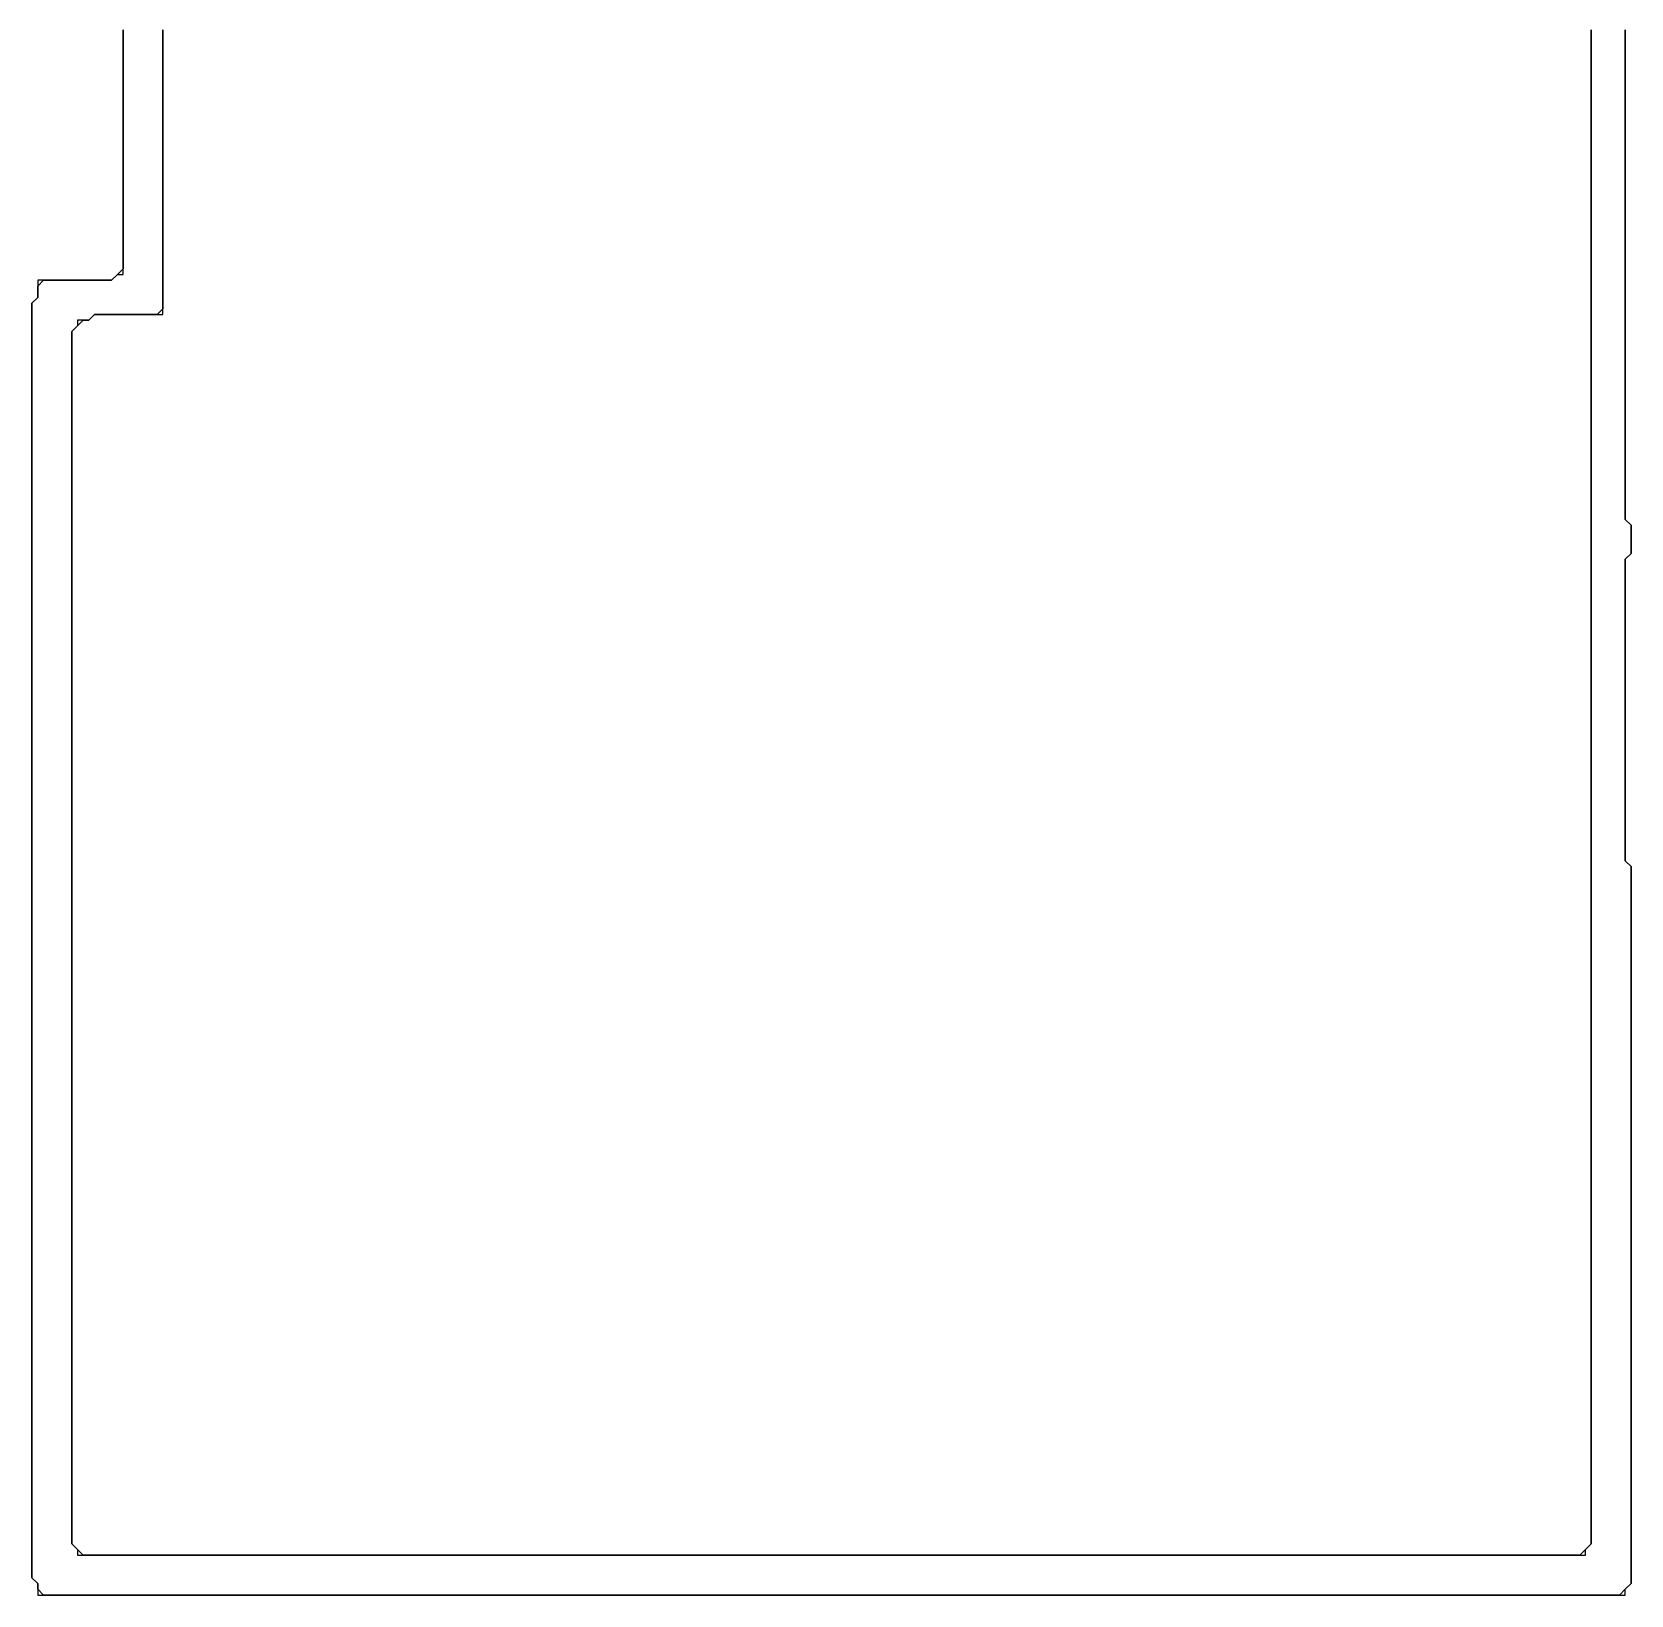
# Model space of a CAD drawing. Header units: metres. Extents: x 39 to 1548, y -1178 to -105.
# Drawn here: x 129 to 410, y -658 to -383.4 of the extents above; entities that cross this region are included whole.
import ezdxf

# ---------------------------------------------------------------- set-up
doc = ezdxf.new("R2010")
doc.units = ezdxf.units.M

msp = doc.modelspace()

# ---------------------------------------------------------------- linework, layer by layer
for points in [[(409, -383), (409, -384), (409, -385), (409, -386), (409, -387), (409, -388), (409, -389), (409, -390), (409, -391), (409, -392), (409, -393), (409, -394), (409, -395), (409, -396), (409, -397), (409, -398), (409, -399), (409, -400), (409, -401), (409, -402), (409, -403), (409, -404), (409, -405), (409, -406), (409, -407), (409, -408), (409, -409), (409, -410), (409, -411), (409, -412), (409, -413), (409, -414), (409, -415), (409, -416), (409, -417), (409, -418), (409, -419), (409, -420), (409, -421), (409, -422), (409, -423), (409, -424), (409, -425), (409, -426), (409, -427), (409, -428), (409, -429), (409, -430), (409, -431), (409, -432), (409, -433), (409, -434), (409, -435), (409, -436), (409, -437), (409, -438), (409, -439), (409, -440), (409, -441), (409, -442), (409, -443), (409, -444), (409, -445), (409, -446), (409, -447), (409, -448), (409, -449), (409, -450), (409, -451), (409, -452), (409, -453), (409, -454), (409, -455), (409, -456), (409, -457), (409, -458), (409, -459), (409, -460), (409, -461), (409, -462), (409, -463), (409, -464), (409, -465), (409, -466), (409, -467), (409, -468), (409, -469), (410, -470), (410, -471), (410, -472), (410, -473), (410, -474), (410, -475), (409, -476), (409, -477), (409, -478), (409, -479), (409, -480), (409, -481), (409, -482), (409, -483), (409, -484), (409, -485), (409, -486), (409, -487), (409, -488), (409, -489), (409, -490), (409, -491), (409, -492), (409, -493), (409, -494), (409, -495), (409, -496), (409, -497), (409, -498), (409, -499), (409, -500), (409, -501), (409, -502), (409, -503), (409, -504), (409, -505), (409, -506), (409, -507), (409, -508), (409, -509), (409, -510), (409, -511), (409, -512), (409, -513), (409, -514), (409, -515), (409, -516), (409, -517), (409, -518), (409, -519), (409, -520), (409, -521), (409, -522), (409, -523), (409, -524), (409, -525), (409, -526), (409, -527), (409, -528), (409, -529), (410, -530), (410, -531), (410, -532), (410, -533), (410, -534), (410, -535), (410, -536), (410, -537), (410, -538), (410, -539), (410, -540), (410, -541), (410, -542), (410, -543), (410, -544), (410, -545), (410, -546), (410, -547), (410, -548), (410, -549), (410, -550), (410, -551), (410, -552), (410, -553), (410, -554), (410, -555), (410, -556), (410, -557), (410, -558), (410, -559), (410, -560), (410, -561), (410, -562), (410, -563), (410, -564), (410, -565), (410, -566), (410, -567), (410, -568), (410, -569), (410, -570), (410, -571), (410, -572), (410, -573), (410, -574), (410, -575), (410, -576), (410, -577), (410, -578), (410, -579), (410, -580), (410, -581), (410, -582), (410, -583), (410, -584), (410, -585), (410, -586), (410, -587), (410, -588), (410, -589), (410, -590), (410, -591), (410, -592), (410, -593), (410, -594), (410, -595), (410, -596), (410, -597), (410, -598), (410, -599), (410, -600), (410, -601), (410, -602), (410, -603), (410, -604), (410, -605), (410, -606), (410, -607), (410, -608), (410, -609), (410, -610), (410, -611), (410, -612), (410, -613), (410, -614), (410, -615), (410, -616), (410, -617), (410, -618), (410, -619), (410, -620), (410, -621), (410, -622), (410, -623), (410, -624), (410, -625), (410, -626), (410, -627), (410, -628), (410, -629), (410, -630), (410, -631), (410, -632), (410, -633), (410, -634), (410, -635), (410, -636), (410, -637), (410, -638), (410, -639), (410, -640), (410, -641), (410, -642), (410, -643), (410, -644), (410, -645), (410, -646), (410, -647), (410, -648), (410, -649), (410, -650), (410, -651), (410, -652), (410, -653), (410, -654), (410, -655), (410, -656), (409, -657), (408, -658), (407, -658), (406, -658), (405, -658), (404, -658), (403, -658), (402, -658), (401, -658), (400, -658), (399, -658), (398, -658), (397, -658), (396, -658), (395, -658), (394, -658), (393, -658), (392, -658), (391, -658), (390, -658), (389, -658), (388, -658), (387, -658), (386, -658), (385, -658), (384, -658), (383, -658), (382, -658), (381, -658), (380, -658), (379, -658), (378, -658), (377, -658), (376, -658), (375, -658), (374, -658), (373, -658), (372, -658), (371, -658), (370, -658), (369, -658), (368, -658), (367, -658), (366, -658), (365, -658), (364, -658), (363, -658), (362, -658), (361, -658), (360, -658), (359, -658), (358, -658), (357, -658), (356, -658), (355, -658), (354, -658), (353, -658), (352, -658), (351, -658), (350, -658), (349, -658), (348, -658), (347, -658), (346, -658), (345, -658), (344, -658), (343, -658), (342, -658), (341, -658), (340, -658), (339, -658), (338, -658), (337, -658), (336, -658), (335, -658), (334, -658), (333, -658), (332, -658), (331, -658), (330, -658), (329, -658), (328, -658), (327, -658), (326, -658), (325, -658), (324, -658), (323, -658), (322, -658), (321, -658), (320, -658), (319, -658), (318, -658), (317, -658), (316, -658), (315, -658), (314, -658), (313, -658), (312, -658), (311, -658), (310, -658), (309, -658), (308, -658), (307, -658), (306, -658), (305, -658), (304, -658), (303, -658), (302, -658), (301, -658), (300, -658), (299, -658), (298, -658), (297, -658), (296, -658), (295, -658), (294, -658), (293, -658), (292, -658), (291, -658), (290, -658), (289, -658), (288, -658), (287, -658), (286, -658), (285, -658), (284, -658), (283, -658), (282, -658), (281, -658), (280, -658), (279, -658), (278, -658), (277, -658), (276, -658), (275, -658), (274, -658), (273, -658), (272, -658), (271, -658), (270, -658), (269, -658), (268, -658), (267, -658), (266, -658), (265, -658), (264, -658), (263, -658), (262, -658), (261, -658), (260, -658), (259, -658), (258, -658), (257, -658), (256, -658), (255, -658), (254, -658), (253, -658), (252, -658), (251, -658), (250, -658), (249, -658), (248, -658), (247, -658), (246, -658), (245, -658), (244, -658), (243, -658), (242, -658), (241, -658), (240, -658), (239, -658), (238, -658), (237, -658), (236, -658), (235, -658), (234, -658), (233, -658), (232, -658), (231, -658), (230, -658), (229, -658), (228, -658), (227, -658), (226, -658), (225, -658), (224, -658), (223, -658), (222, -658), (221, -658), (220, -658), (219, -658), (218, -658), (217, -658), (216, -658), (215, -658), (214, -658), (213, -658), (212, -658), (211, -658), (210, -658), (209, -658), (208, -658), (207, -658), (206, -658), (205, -658), (204, -658), (203, -658), (202, -658), (201, -658), (200, -658), (199, -658), (198, -658), (197, -658), (196, -658), (195, -658), (194, -658), (193, -658), (192, -658), (191, -658), (190, -658), (189, -658), (188, -658), (187, -658), (186, -658), (185, -658), (184, -658), (183, -658), (182, -658), (181, -658), (180, -658), (179, -658), (178, -658), (177, -658), (176, -658), (175, -658), (174, -658), (173, -658), (172, -658), (171, -658), (170, -658), (169, -658), (168, -658), (167, -658), (166, -658), (165, -658), (164, -658), (163, -658), (162, -658), (161, -658), (160, -658), (159, -658), (158, -658), (157, -658), (156, -658), (155, -658), (154, -658), (153, -658), (152, -658), (151, -658), (150, -658), (149, -658), (148, -658), (147, -658), (146, -658), (145, -658), (144, -658), (143, -658), (142, -658), (141, -658), (140, -658), (139, -658), (138, -658), (137, -658), (136, -658), (135, -658), (134, -658), (133, -658), (132, -658), (131, -658), (130, -657), (130, -656), (129, -655), (129, -654), (129, -653), (129, -652), (129, -651), (129, -650), (129, -649), (129, -648), (129, -647), (129, -646), (129, -645), (129, -644), (129, -643), (129, -642), (129, -641), (129, -640), (129, -639), (129, -638), (129, -637), (129, -636), (129, -635), (129, -634), (129, -633), (129, -632), (129, -631), (129, -630), (129, -629), (129, -628), (129, -627), (129, -626), (129, -625), (129, -624), (129, -623), (129, -622), (129, -621), (129, -620), (129, -619), (129, -618), (129, -617), (129, -616), (129, -615), (129, -614), (129, -613), (129, -612), (129, -611), (129, -610), (129, -609), (129, -608), (129, -607), (129, -606), (129, -605), (129, -604), (129, -603), (129, -602), (129, -601), (129, -600), (129, -599), (129, -598), (129, -597), (129, -596), (129, -595), (129, -594), (129, -593), (129, -592), (129, -591), (129, -590), (129, -589), (129, -588), (129, -587), (129, -586), (129, -585), (129, -584), (129, -583), (129, -582), (129, -581), (129, -580), (129, -579), (129, -578), (129, -577), (129, -576), (129, -575), (129, -574), (129, -573), (129, -572), (129, -571), (129, -570), (129, -569), (129, -568), (129, -567), (129, -566), (129, -565), (129, -564), (129, -563), (129, -562), (129, -561), (129, -560), (129, -559), (129, -558), (129, -557), (129, -556), (129, -555), (129, -554), (129, -553), (129, -552), (129, -551), (129, -550), (129, -549), (129, -548), (129, -547), (129, -546), (129, -545), (129, -544), (129, -543), (129, -542), (129, -541), (129, -540), (129, -539), (129, -538), (129, -537), (129, -536), (129, -535), (129, -534), (129, -533), (129, -532), (129, -531), (129, -530), (129, -529), (129, -528), (129, -527), (129, -526), (129, -525), (129, -524), (129, -523), (129, -522), (129, -521), (129, -520), (129, -519), (129, -518), (129, -517), (129, -516), (129, -515), (129, -514), (129, -513), (129, -512), (129, -511), (129, -510), (129, -509), (129, -508), (129, -507), (129, -506), (129, -505), (129, -504), (129, -503), (129, -502), (129, -501), (129, -500), (129, -499), (129, -498), (129, -497), (129, -496), (129, -495), (129, -494), (129, -493), (129, -492), (129, -491), (129, -490), (129, -489), (129, -488), (129, -487), (129, -486), (129, -485), (129, -484), (129, -483), (129, -482), (129, -481), (129, -480), (129, -479), (129, -478), (129, -477), (129, -476), (129, -475), (129, -474), (129, -473), (129, -472), (129, -471), (129, -470), (129, -469), (129, -468), (129, -467), (129, -466), (129, -465), (129, -464), (129, -463), (129, -462), (129, -461), (129, -460), (129, -459), (129, -458), (129, -457), (129, -456), (129, -455), (129, -454), (129, -453), (129, -452), (129, -451), (129, -450), (129, -449), (129, -448), (129, -447), (129, -446), (129, -445), (129, -444), (129, -443), (129, -442), (129, -441), (129, -440), (129, -439), (129, -438), (129, -437), (129, -436), (129, -435), (129, -434), (129, -433), (129, -432), (129, -431), (130, -430), (130, -429), (130, -428), (131, -427), (132, -427), (133, -427), (134, -427), (135, -427), (136, -427), (137, -427), (138, -427), (139, -427), (140, -427), (141, -427), (142, -427), (143, -427), (144, -426), (145, -426), (145, -425), (145, -424), (145, -423), (145, -422), (145, -421), (145, -420), (145, -419), (145, -418), (145, -417), (145, -416), (145, -415), (145, -414), (145, -413), (145, -412), (145, -411), (145, -410), (145, -409), (145, -408), (145, -407), (145, -406), (145, -405), (145, -404), (145, -403), (145, -402), (145, -401), (145, -400), (145, -399), (145, -398), (145, -397), (145, -396), (145, -395), (145, -394), (145, -393), (145, -392), (145, -391), (145, -390), (145, -389), (145, -388), (145, -387), (145, -386), (145, -385), (145, -384), (145, -383)], [(145, -383), (145, -384), (145, -385), (145, -386), (145, -387), (145, -388), (145, -389), (145, -390), (145, -391), (145, -392), (145, -393), (145, -394), (145, -395), (145, -396), (145, -397), (145, -398), (145, -399), (145, -400), (145, -401), (145, -402), (145, -403), (145, -404), (145, -405), (145, -406), (145, -407), (145, -408), (145, -409), (145, -410), (145, -411), (145, -412), (145, -413), (145, -414), (145, -415), (145, -416), (145, -417), (145, -418), (145, -419), (145, -420), (145, -421), (145, -422), (145, -423), (145, -424), (145, -425), (144, -426), (143, -427), (142, -427), (141, -427), (140, -427), (139, -427), (138, -427), (137, -427), (136, -427), (135, -427), (134, -427), (133, -427), (132, -427), (131, -427), (130, -427), (130, -428), (130, -429), (130, -430), (129, -431), (129, -432), (129, -433), (129, -434), (129, -435), (129, -436), (129, -437), (129, -438), (129, -439), (129, -440), (129, -441), (129, -442), (129, -443), (129, -444), (129, -445), (129, -446), (129, -447), (129, -448), (129, -449), (129, -450), (129, -451), (129, -452), (129, -453), (129, -454), (129, -455), (129, -456), (129, -457), (129, -458), (129, -459), (129, -460), (129, -461), (129, -462), (129, -463), (129, -464), (129, -465), (129, -466), (129, -467), (129, -468), (129, -469), (129, -470), (129, -471), (129, -472), (129, -473), (129, -474), (129, -475), (129, -476), (129, -477), (129, -478), (129, -479), (129, -480), (129, -481), (129, -482), (129, -483), (129, -484), (129, -485), (129, -486), (129, -487), (129, -488), (129, -489), (129, -490), (129, -491), (129, -492), (129, -493), (129, -494), (129, -495), (129, -496), (129, -497), (129, -498), (129, -499), (129, -500), (129, -501), (129, -502), (129, -503), (129, -504), (129, -505), (129, -506), (129, -507), (129, -508), (129, -509), (129, -510), (129, -511), (129, -512), (129, -513), (129, -514), (129, -515), (129, -516), (129, -517), (129, -518), (129, -519), (129, -520), (129, -521), (129, -522), (129, -523), (129, -524), (129, -525), (129, -526), (129, -527), (129, -528), (129, -529), (129, -530), (129, -531), (129, -532), (129, -533), (129, -534), (129, -535), (129, -536), (129, -537), (129, -538), (129, -539), (129, -540), (129, -541), (129, -542), (129, -543), (129, -544), (129, -545), (129, -546), (129, -547), (129, -548), (129, -549), (129, -550), (129, -551), (129, -552), (129, -553), (129, -554), (129, -555), (129, -556), (129, -557), (129, -558), (129, -559), (129, -560), (129, -561), (129, -562), (129, -563), (129, -564), (129, -565), (129, -566), (129, -567), (129, -568), (129, -569), (129, -570), (129, -571), (129, -572), (129, -573), (129, -574), (129, -575), (129, -576), (129, -577), (129, -578), (129, -579), (129, -580), (129, -581), (129, -582), (129, -583), (129, -584), (129, -585), (129, -586), (129, -587), (129, -588), (129, -589), (129, -590), (129, -591), (129, -592), (129, -593), (129, -594), (129, -595), (129, -596), (129, -597), (129, -598), (129, -599), (129, -600), (129, -601), (129, -602), (129, -603), (129, -604), (129, -605), (129, -606), (129, -607), (129, -608), (129, -609), (129, -610), (129, -611), (129, -612), (129, -613), (129, -614), (129, -615), (129, -616), (129, -617), (129, -618), (129, -619), (129, -620), (129, -621), (129, -622), (129, -623), (129, -624), (129, -625), (129, -626), (129, -627), (129, -628), (129, -629), (129, -630), (129, -631), (129, -632), (129, -633), (129, -634), (129, -635), (129, -636), (129, -637), (129, -638), (129, -639), (129, -640), (129, -641), (129, -642), (129, -643), (129, -644), (129, -645), (129, -646), (129, -647), (129, -648), (129, -649), (129, -650), (129, -651), (129, -652), (129, -653), (129, -654), (129, -655), (130, -656), (130, -657), (130, -658), (131, -658), (132, -658), (133, -658), (134, -658), (135, -658), (136, -658), (137, -658), (138, -658), (139, -658), (140, -658), (141, -658), (142, -658), (143, -658), (144, -658), (145, -658), (146, -658), (147, -658), (148, -658), (149, -658), (150, -658), (151, -658), (152, -658), (153, -658), (154, -658), (155, -658), (156, -658), (157, -658), (158, -658), (159, -658), (160, -658), (161, -658), (162, -658), (163, -658), (164, -658), (165, -658), (166, -658), (167, -658), (168, -658), (169, -658), (170, -658), (171, -658), (172, -658), (173, -658), (174, -658), (175, -658), (176, -658), (177, -658), (178, -658), (179, -658), (180, -658), (181, -658), (182, -658), (183, -658), (184, -658), (185, -658), (186, -658), (187, -658), (188, -658), (189, -658), (190, -658), (191, -658), (192, -658), (193, -658), (194, -658), (195, -658), (196, -658), (197, -658), (198, -658), (199, -658), (200, -658), (201, -658), (202, -658), (203, -658), (204, -658), (205, -658), (206, -658), (207, -658), (208, -658), (209, -658), (210, -658), (211, -658), (212, -658), (213, -658), (214, -658), (215, -658), (216, -658), (217, -658), (218, -658), (219, -658), (220, -658), (221, -658), (222, -658), (223, -658), (224, -658), (225, -658), (226, -658), (227, -658), (228, -658), (229, -658), (230, -658), (231, -658), (232, -658), (233, -658), (234, -658), (235, -658), (236, -658), (237, -658), (238, -658), (239, -658), (240, -658), (241, -658), (242, -658), (243, -658), (244, -658), (245, -658), (246, -658), (247, -658), (248, -658), (249, -658), (250, -658), (251, -658), (252, -658), (253, -658), (254, -658), (255, -658), (256, -658), (257, -658), (258, -658), (259, -658), (260, -658), (261, -658), (262, -658), (263, -658), (264, -658), (265, -658), (266, -658), (267, -658), (268, -658), (269, -658), (270, -658), (271, -658), (272, -658), (273, -658), (274, -658), (275, -658), (276, -658), (277, -658), (278, -658), (279, -658), (280, -658), (281, -658), (282, -658), (283, -658), (284, -658), (285, -658), (286, -658), (287, -658), (288, -658), (289, -658), (290, -658), (291, -658), (292, -658), (293, -658), (294, -658), (295, -658), (296, -658), (297, -658), (298, -658), (299, -658), (300, -658), (301, -658), (302, -658), (303, -658), (304, -658), (305, -658), (306, -658), (307, -658), (308, -658), (309, -658), (310, -658), (311, -658), (312, -658), (313, -658), (314, -658), (315, -658), (316, -658), (317, -658), (318, -658), (319, -658), (320, -658), (321, -658), (322, -658), (323, -658), (324, -658), (325, -658), (326, -658), (327, -658), (328, -658), (329, -658), (330, -658), (331, -658), (332, -658), (333, -658), (334, -658), (335, -658), (336, -658), (337, -658), (338, -658), (339, -658), (340, -658), (341, -658), (342, -658), (343, -658), (344, -658), (345, -658), (346, -658), (347, -658), (348, -658), (349, -658), (350, -658), (351, -658), (352, -658), (353, -658), (354, -658), (355, -658), (356, -658), (357, -658), (358, -658), (359, -658), (360, -658), (361, -658), (362, -658), (363, -658), (364, -658), (365, -658), (366, -658), (367, -658), (368, -658), (369, -658), (370, -658), (371, -658), (372, -658), (373, -658), (374, -658), (375, -658), (376, -658), (377, -658), (378, -658), (379, -658), (380, -658), (381, -658), (382, -658), (383, -658), (384, -658), (385, -658), (386, -658), (387, -658), (388, -658), (389, -658), (390, -658), (391, -658), (392, -658), (393, -658), (394, -658), (395, -658), (396, -658), (397, -658), (398, -658), (399, -658), (400, -658), (401, -658), (402, -658), (403, -658), (404, -658), (405, -658), (406, -658), (407, -658), (408, -658), (409, -658), (409, -657), (410, -656), (410, -655), (410, -654), (410, -653), (410, -652), (410, -651), (410, -650), (410, -649), (410, -648), (410, -647), (410, -646), (410, -645), (410, -644), (410, -643), (410, -642), (410, -641), (410, -640), (410, -639), (410, -638), (410, -637), (410, -636), (410, -635), (410, -634), (410, -633), (410, -632), (410, -631), (410, -630), (410, -629), (410, -628), (410, -627), (410, -626), (410, -625), (410, -624), (410, -623), (410, -622), (410, -621), (410, -620), (410, -619), (410, -618), (410, -617), (410, -616), (410, -615), (410, -614), (410, -613), (410, -612), (410, -611), (410, -610), (410, -609), (410, -608), (410, -607), (410, -606), (410, -605), (410, -604), (410, -603), (410, -602), (410, -601), (410, -600), (410, -599), (410, -598), (410, -597), (410, -596), (410, -595), (410, -594), (410, -593), (410, -592), (410, -591), (410, -590), (410, -589), (410, -588), (410, -587), (410, -586), (410, -585), (410, -584), (410, -583), (410, -582), (410, -581), (410, -580), (410, -579), (410, -578), (410, -577), (410, -576), (410, -575), (410, -574), (410, -573), (410, -572), (410, -571), (410, -570), (410, -569), (410, -568), (410, -567), (410, -566), (410, -565), (410, -564), (410, -563), (410, -562), (410, -561), (410, -560), (410, -559), (410, -558), (410, -557), (410, -556), (410, -555), (410, -554), (410, -553), (410, -552), (410, -551), (410, -550), (410, -549), (410, -548), (410, -547), (410, -546), (410, -545), (410, -544), (410, -543), (410, -542), (410, -541), (410, -540), (410, -539), (410, -538), (410, -537), (410, -536), (410, -535), (410, -534), (410, -533), (410, -532), (410, -531), (410, -530), (409, -529), (409, -528), (409, -527), (409, -526), (409, -525), (409, -524), (409, -523), (409, -522), (409, -521), (409, -520), (409, -519), (409, -518), (409, -517), (409, -516), (409, -515), (409, -514), (409, -513), (409, -512), (409, -511), (409, -510), (409, -509), (409, -508), (409, -507), (409, -506), (409, -505), (409, -504), (409, -503), (409, -502), (409, -501), (409, -500), (409, -499), (409, -498), (409, -497), (409, -496), (409, -495), (409, -494), (409, -493), (409, -492), (409, -491), (409, -490), (409, -489), (409, -488), (409, -487), (409, -486), (409, -485), (409, -484), (409, -483), (409, -482), (409, -481), (409, -480), (409, -479), (409, -478), (409, -477), (409, -476), (410, -475), (410, -474), (410, -473), (410, -472), (410, -471), (410, -470), (409, -469), (409, -468), (409, -467), (409, -466), (409, -465), (409, -464), (409, -463), (409, -462), (409, -461), (409, -460), (409, -459), (409, -458), (409, -457), (409, -456), (409, -455), (409, -454), (409, -453), (409, -452), (409, -451), (409, -450), (409, -449), (409, -448), (409, -447), (409, -446), (409, -445), (409, -444), (409, -443), (409, -442), (409, -441), (409, -440), (409, -439), (409, -438), (409, -437), (409, -436), (409, -435), (409, -434), (409, -433), (409, -432), (409, -431), (409, -430), (409, -429), (409, -428), (409, -427), (409, -426), (409, -425), (409, -424), (409, -423), (409, -422), (409, -421), (409, -420), (409, -419), (409, -418), (409, -417), (409, -416), (409, -415), (409, -414), (409, -413), (409, -412), (409, -411), (409, -410), (409, -409), (409, -408), (409, -407), (409, -406), (409, -405), (409, -404), (409, -403), (409, -402), (409, -401), (409, -400), (409, -399), (409, -398), (409, -397), (409, -396), (409, -395), (409, -394), (409, -393), (409, -392), (409, -391), (409, -390), (409, -389), (409, -388), (409, -387), (409, -386), (409, -385), (409, -384), (409, -383)], [(403, -383), (403, -384), (403, -385), (403, -386), (403, -387), (403, -388), (403, -389), (403, -390), (403, -391), (403, -392), (403, -393), (403, -394), (403, -395), (403, -396), (403, -397), (403, -398), (403, -399), (403, -400), (403, -401), (403, -402), (403, -403), (403, -404), (403, -405), (403, -406), (403, -407), (403, -408), (403, -409), (403, -410), (403, -411), (403, -412), (403, -413), (403, -414), (403, -415), (403, -416), (403, -417), (403, -418), (403, -419), (403, -420), (403, -421), (403, -422), (403, -423), (403, -424), (403, -425), (403, -426), (403, -427), (403, -428), (403, -429), (403, -430), (403, -431), (403, -432), (403, -433), (403, -434), (403, -435), (403, -436), (403, -437), (403, -438), (403, -439), (403, -440), (403, -441), (403, -442), (403, -443), (403, -444), (403, -445), (403, -446), (403, -447), (403, -448), (403, -449), (403, -450), (403, -451), (403, -452), (403, -453), (403, -454), (403, -455), (403, -456), (403, -457), (403, -458), (403, -459), (403, -460), (403, -461), (403, -462), (403, -463), (403, -464), (403, -465), (403, -466), (403, -467), (403, -468), (403, -469), (403, -470), (403, -471), (403, -472), (403, -473), (403, -474), (403, -475), (403, -476), (403, -477), (403, -478), (403, -479), (403, -480), (403, -481), (403, -482), (403, -483), (403, -484), (403, -485), (403, -486), (403, -487), (403, -488), (403, -489), (403, -490), (403, -491), (403, -492), (403, -493), (403, -494), (403, -495), (403, -496), (403, -497), (403, -498), (403, -499), (403, -500), (403, -501), (403, -502), (403, -503), (403, -504), (403, -505), (403, -506), (403, -507), (403, -508), (403, -509), (403, -510), (403, -511), (403, -512), (403, -513), (403, -514), (403, -515), (403, -516), (403, -517), (403, -518), (403, -519), (403, -520), (403, -521), (403, -522), (403, -523), (403, -524), (403, -525), (403, -526), (403, -527), (403, -528), (403, -529), (403, -530), (403, -531), (403, -532), (403, -533), (403, -534), (403, -535), (403, -536), (403, -537), (403, -538), (403, -539), (403, -540), (403, -541), (403, -542), (403, -543), (403, -544), (403, -545), (403, -546), (403, -547), (403, -548), (403, -549), (403, -550), (403, -551), (403, -552), (403, -553), (403, -554), (403, -555), (403, -556), (403, -557), (403, -558), (403, -559), (403, -560), (403, -561), (403, -562), (403, -563), (403, -564), (403, -565), (403, -566), (403, -567), (403, -568), (403, -569), (403, -570), (403, -571), (403, -572), (403, -573), (403, -574), (403, -575), (403, -576), (403, -577), (403, -578), (403, -579), (403, -580), (403, -581), (403, -582), (403, -583), (403, -584), (403, -585), (403, -586), (403, -587), (403, -588), (403, -589), (403, -590), (403, -591), (403, -592), (403, -593), (403, -594), (403, -595), (403, -596), (403, -597), (403, -598), (403, -599), (403, -600), (403, -601), (403, -602), (403, -603), (403, -604), (403, -605), (403, -606), (403, -607), (403, -608), (403, -609), (403, -610), (403, -611), (403, -612), (403, -613), (403, -614), (403, -615), (403, -616), (403, -617), (403, -618), (403, -619), (403, -620), (403, -621), (403, -622), (403, -623), (403, -624), (403, -625), (403, -626), (403, -627), (403, -628), (403, -629), (403, -630), (403, -631), (403, -632), (403, -633), (403, -634), (403, -635), (403, -636), (403, -637), (403, -638), (403, -639), (403, -640), (403, -641), (403, -642), (403, -643), (403, -644), (403, -645), (403, -646), (403, -647), (403, -648), (403, -649), (402, -650), (401, -651), (400, -651), (399, -651), (398, -651), (397, -651), (396, -651), (395, -651), (394, -651), (393, -651), (392, -651), (391, -651), (390, -651), (389, -651), (388, -651), (387, -651), (386, -651), (385, -651), (384, -651), (383, -651), (382, -651), (381, -651), (380, -651), (379, -651), (378, -651), (377, -651), (376, -651), (375, -651), (374, -651), (373, -651), (372, -651), (371, -651), (370, -651), (369, -651), (368, -651), (367, -651), (366, -651), (365, -651), (364, -651), (363, -651), (362, -651), (361, -651), (360, -651), (359, -651), (358, -651), (357, -651), (356, -651), (355, -651), (354, -651), (353, -651), (352, -651), (351, -651), (350, -651), (349, -651), (348, -651), (347, -651), (346, -651), (345, -651), (344, -651), (343, -651), (342, -651), (341, -651), (340, -651), (339, -651), (338, -651), (337, -651), (336, -651), (335, -651), (334, -651), (333, -651), (332, -651), (331, -651), (330, -651), (329, -651), (328, -651), (327, -651), (326, -651), (325, -651), (324, -651), (323, -651), (322, -651), (321, -651), (320, -651), (319, -651), (318, -651), (317, -651), (316, -651), (315, -651), (314, -651), (313, -651), (312, -651), (311, -651), (310, -651), (309, -651), (308, -651), (307, -651), (306, -651), (305, -651), (304, -651), (303, -651), (302, -651), (301, -651), (300, -651), (299, -651), (298, -651), (297, -651), (296, -651), (295, -651), (294, -651), (293, -651), (292, -651), (291, -651), (290, -651), (289, -651), (288, -651), (287, -651), (286, -651), (285, -651), (284, -651), (283, -651), (282, -651), (281, -651), (280, -651), (279, -651), (278, -651), (277, -651), (276, -651), (275, -651), (274, -651), (273, -651), (272, -651), (271, -651), (270, -651), (269, -651), (268, -651), (267, -651), (266, -651), (265, -651), (264, -651), (263, -651), (262, -651), (261, -651), (260, -651), (259, -651), (258, -651), (257, -651), (256, -651), (255, -651), (254, -651), (253, -651), (252, -651), (251, -651), (250, -651), (249, -651), (248, -651), (247, -651), (246, -651), (245, -651), (244, -651), (243, -651), (242, -651), (241, -651), (240, -651), (239, -651), (238, -651), (237, -651), (236, -651), (235, -651), (234, -651), (233, -651), (232, -651), (231, -651), (230, -651), (229, -651), (228, -651), (227, -651), (226, -651), (225, -651), (224, -651), (223, -651), (222, -651), (221, -651), (220, -651), (219, -651), (218, -651), (217, -651), (216, -651), (215, -651), (214, -651), (213, -651), (212, -651), (211, -651), (210, -651), (209, -651), (208, -651), (207, -651), (206, -651), (205, -651), (204, -651), (203, -651), (202, -651), (201, -651), (200, -651), (199, -651), (198, -651), (197, -651), (196, -651), (195, -651), (194, -651), (193, -651), (192, -651), (191, -651), (190, -651), (189, -651), (188, -651), (187, -651), (186, -651), (185, -651), (184, -651), (183, -651), (182, -651), (181, -651), (180, -651), (179, -651), (178, -651), (177, -651), (176, -651), (175, -651), (174, -651), (173, -651), (172, -651), (171, -651), (170, -651), (169, -651), (168, -651), (167, -651), (166, -651), (165, -651), (164, -651), (163, -651), (162, -651), (161, -651), (160, -651), (159, -651), (158, -651), (157, -651), (156, -651), (155, -651), (154, -651), (153, -651), (152, -651), (151, -651), (150, -651), (149, -651), (148, -651), (147, -651), (146, -651), (145, -651), (144, -651), (143, -651), (142, -651), (141, -651), (140, -651), (139, -651), (138, -651), (137, -650), (136, -649), (136, -648), (136, -647), (136, -646), (136, -645), (136, -644), (136, -643), (136, -642), (136, -641), (136, -640), (136, -639), (136, -638), (136, -637), (136, -636), (136, -635), (136, -634), (136, -633), (136, -632), (136, -631), (136, -630), (136, -629), (136, -628), (136, -627), (136, -626), (136, -625), (136, -624), (136, -623), (136, -622), (136, -621), (136, -620), (136, -619), (136, -618), (136, -617), (136, -616), (136, -615), (136, -614), (136, -613), (136, -612), (136, -611), (136, -610), (136, -609), (136, -608), (136, -607), (136, -606), (136, -605), (136, -604), (136, -603), (136, -602), (136, -601), (136, -600), (136, -599), (136, -598), (136, -597), (136, -596), (136, -595), (136, -594), (136, -593), (136, -592), (136, -591), (136, -590), (136, -589), (136, -588), (136, -587), (136, -586), (136, -585), (136, -584), (136, -583), (136, -582), (136, -581), (136, -580), (136, -579), (136, -578), (136, -577), (136, -576), (136, -575), (136, -574), (136, -573), (136, -572), (136, -571), (136, -570), (136, -569), (136, -568), (136, -567), (136, -566), (136, -565), (136, -564), (136, -563), (136, -562), (136, -561), (136, -560), (136, -559), (136, -558), (136, -557), (136, -556), (136, -555), (136, -554), (136, -553), (136, -552), (136, -551), (136, -550), (136, -549), (136, -548), (136, -547), (136, -546), (136, -545), (136, -544), (136, -543), (136, -542), (136, -541), (136, -540), (136, -539), (136, -538), (136, -537), (136, -536), (136, -535), (136, -534), (136, -533), (136, -532), (136, -531), (136, -530), (136, -529), (136, -528), (136, -527), (136, -526), (136, -525), (136, -524), (136, -523), (136, -522), (136, -521), (136, -520), (136, -519), (136, -518), (136, -517), (136, -516), (136, -515), (136, -514), (136, -513), (136, -512), (136, -511), (136, -510), (136, -509), (136, -508), (136, -507), (136, -506), (136, -505), (136, -504), (136, -503), (136, -502), (136, -501), (136, -500), (136, -499), (136, -498), (136, -497), (136, -496), (136, -495), (136, -494), (136, -493), (136, -492), (136, -491), (136, -490), (136, -489), (136, -488), (136, -487), (136, -486), (136, -485), (136, -484), (136, -483), (136, -482), (136, -481), (136, -480), (136, -479), (136, -478), (136, -477), (136, -476), (136, -475), (136, -474), (136, -473), (136, -472), (136, -471), (136, -470), (136, -469), (136, -468), (136, -467), (136, -466), (136, -465), (136, -464), (136, -463), (136, -462), (136, -461), (136, -460), (136, -459), (136, -458), (136, -457), (136, -456), (136, -455), (136, -454), (136, -453), (136, -452), (136, -451), (136, -450), (136, -449), (136, -448), (136, -447), (136, -446), (136, -445), (136, -444), (136, -443), (136, -442), (136, -441), (136, -440), (136, -439), (136, -438), (136, -437), (136, -436), (137, -435), (138, -434), (139, -434), (140, -433), (141, -433), (142, -433), (143, -433), (144, -433), (145, -433), (146, -433), (147, -433), (148, -433), (149, -433), (150, -433), (151, -433), (152, -433), (152, -432), (152, -431), (152, -430), (152, -429), (152, -428), (152, -427), (152, -426), (152, -425), (152, -424), (152, -423), (152, -422), (152, -421), (152, -420), (152, -419), (152, -418), (152, -417), (152, -416), (152, -415), (152, -414), (152, -413), (152, -412), (152, -411), (152, -410), (152, -409), (152, -408), (152, -407), (152, -406), (152, -405), (152, -404), (152, -403), (152, -402), (152, -401), (152, -400), (152, -399), (152, -398), (152, -397), (152, -396), (152, -395), (152, -394), (152, -393), (152, -392), (152, -391), (152, -390), (152, -389), (152, -388), (152, -387), (152, -386), (152, -385), (152, -384), (152, -383)], [(152, -383), (152, -384), (152, -385), (152, -386), (152, -387), (152, -388), (152, -389), (152, -390), (152, -391), (152, -392), (152, -393), (152, -394), (152, -395), (152, -396), (152, -397), (152, -398), (152, -399), (152, -400), (152, -401), (152, -402), (152, -403), (152, -404), (152, -405), (152, -406), (152, -407), (152, -408), (152, -409), (152, -410), (152, -411), (152, -412), (152, -413), (152, -414), (152, -415), (152, -416), (152, -417), (152, -418), (152, -419), (152, -420), (152, -421), (152, -422), (152, -423), (152, -424), (152, -425), (152, -426), (152, -427), (152, -428), (152, -429), (152, -430), (152, -431), (152, -432), (151, -433), (150, -433), (149, -433), (148, -433), (147, -433), (146, -433), (145, -433), (144, -433), (143, -433), (142, -433), (141, -433), (140, -433), (139, -434), (138, -434), (137, -434), (137, -435), (136, -436), (136, -437), (136, -438), (136, -439), (136, -440), (136, -441), (136, -442), (136, -443), (136, -444), (136, -445), (136, -446), (136, -447), (136, -448), (136, -449), (136, -450), (136, -451), (136, -452), (136, -453), (136, -454), (136, -455), (136, -456), (136, -457), (136, -458), (136, -459), (136, -460), (136, -461), (136, -462), (136, -463), (136, -464), (136, -465), (136, -466), (136, -467), (136, -468), (136, -469), (136, -470), (136, -471), (136, -472), (136, -473), (136, -474), (136, -475), (136, -476), (136, -477), (136, -478), (136, -479), (136, -480), (136, -481), (136, -482), (136, -483), (136, -484), (136, -485), (136, -486), (136, -487), (136, -488), (136, -489), (136, -490), (136, -491), (136, -492), (136, -493), (136, -494), (136, -495), (136, -496), (136, -497), (136, -498), (136, -499), (136, -500), (136, -501), (136, -502), (136, -503), (136, -504), (136, -505), (136, -506), (136, -507), (136, -508), (136, -509), (136, -510), (136, -511), (136, -512), (136, -513), (136, -514), (136, -515), (136, -516), (136, -517), (136, -518), (136, -519), (136, -520), (136, -521), (136, -522), (136, -523), (136, -524), (136, -525), (136, -526), (136, -527), (136, -528), (136, -529), (136, -530), (136, -531), (136, -532), (136, -533), (136, -534), (136, -535), (136, -536), (136, -537), (136, -538), (136, -539), (136, -540), (136, -541), (136, -542), (136, -543), (136, -544), (136, -545), (136, -546), (136, -547), (136, -548), (136, -549), (136, -550), (136, -551), (136, -552), (136, -553), (136, -554), (136, -555), (136, -556), (136, -557), (136, -558), (136, -559), (136, -560), (136, -561), (136, -562), (136, -563), (136, -564), (136, -565), (136, -566), (136, -567), (136, -568), (136, -569), (136, -570), (136, -571), (136, -572), (136, -573), (136, -574), (136, -575), (136, -576), (136, -577), (136, -578), (136, -579), (136, -580), (136, -581), (136, -582), (136, -583), (136, -584), (136, -585), (136, -586), (136, -587), (136, -588), (136, -589), (136, -590), (136, -591), (136, -592), (136, -593), (136, -594), (136, -595), (136, -596), (136, -597), (136, -598), (136, -599), (136, -600), (136, -601), (136, -602), (136, -603), (136, -604), (136, -605), (136, -606), (136, -607), (136, -608), (136, -609), (136, -610), (136, -611), (136, -612), (136, -613), (136, -614), (136, -615), (136, -616), (136, -617), (136, -618), (136, -619), (136, -620), (136, -621), (136, -622), (136, -623), (136, -624), (136, -625), (136, -626), (136, -627), (136, -628), (136, -629), (136, -630), (136, -631), (136, -632), (136, -633), (136, -634), (136, -635), (136, -636), (136, -637), (136, -638), (136, -639), (136, -640), (136, -641), (136, -642), (136, -643), (136, -644), (136, -645), (136, -646), (136, -647), (136, -648), (136, -649), (137, -650), (137, -651), (138, -651), (139, -651), (140, -651), (141, -651), (142, -651), (143, -651), (144, -651), (145, -651), (146, -651), (147, -651), (148, -651), (149, -651), (150, -651), (151, -651), (152, -651), (153, -651), (154, -651), (155, -651), (156, -651), (157, -651), (158, -651), (159, -651), (160, -651), (161, -651), (162, -651), (163, -651), (164, -651), (165, -651), (166, -651), (167, -651), (168, -651), (169, -651), (170, -651), (171, -651), (172, -651), (173, -651), (174, -651), (175, -651), (176, -651), (177, -651), (178, -651), (179, -651), (180, -651), (181, -651), (182, -651), (183, -651), (184, -651), (185, -651), (186, -651), (187, -651), (188, -651), (189, -651), (190, -651), (191, -651), (192, -651), (193, -651), (194, -651), (195, -651), (196, -651), (197, -651), (198, -651), (199, -651), (200, -651), (201, -651), (202, -651), (203, -651), (204, -651), (205, -651), (206, -651), (207, -651), (208, -651), (209, -651), (210, -651), (211, -651), (212, -651), (213, -651), (214, -651), (215, -651), (216, -651), (217, -651), (218, -651), (219, -651), (220, -651), (221, -651), (222, -651), (223, -651), (224, -651), (225, -651), (226, -651), (227, -651), (228, -651), (229, -651), (230, -651), (231, -651), (232, -651), (233, -651), (234, -651), (235, -651), (236, -651), (237, -651), (238, -651), (239, -651), (240, -651), (241, -651), (242, -651), (243, -651), (244, -651), (245, -651), (246, -651), (247, -651), (248, -651), (249, -651), (250, -651), (251, -651), (252, -651), (253, -651), (254, -651), (255, -651), (256, -651), (257, -651), (258, -651), (259, -651), (260, -651), (261, -651), (262, -651), (263, -651), (264, -651), (265, -651), (266, -651), (267, -651), (268, -651), (269, -651), (270, -651), (271, -651), (272, -651), (273, -651), (274, -651), (275, -651), (276, -651), (277, -651), (278, -651), (279, -651), (280, -651), (281, -651), (282, -651), (283, -651), (284, -651), (285, -651), (286, -651), (287, -651), (288, -651), (289, -651), (290, -651), (291, -651), (292, -651), (293, -651), (294, -651), (295, -651), (296, -651), (297, -651), (298, -651), (299, -651), (300, -651), (301, -651), (302, -651), (303, -651), (304, -651), (305, -651), (306, -651), (307, -651), (308, -651), (309, -651), (310, -651), (311, -651), (312, -651), (313, -651), (314, -651), (315, -651), (316, -651), (317, -651), (318, -651), (319, -651), (320, -651), (321, -651), (322, -651), (323, -651), (324, -651), (325, -651), (326, -651), (327, -651), (328, -651), (329, -651), (330, -651), (331, -651), (332, -651), (333, -651), (334, -651), (335, -651), (336, -651), (337, -651), (338, -651), (339, -651), (340, -651), (341, -651), (342, -651), (343, -651), (344, -651), (345, -651), (346, -651), (347, -651), (348, -651), (349, -651), (350, -651), (351, -651), (352, -651), (353, -651), (354, -651), (355, -651), (356, -651), (357, -651), (358, -651), (359, -651), (360, -651), (361, -651), (362, -651), (363, -651), (364, -651), (365, -651), (366, -651), (367, -651), (368, -651), (369, -651), (370, -651), (371, -651), (372, -651), (373, -651), (374, -651), (375, -651), (376, -651), (377, -651), (378, -651), (379, -651), (380, -651), (381, -651), (382, -651), (383, -651), (384, -651), (385, -651), (386, -651), (387, -651), (388, -651), (389, -651), (390, -651), (391, -651), (392, -651), (393, -651), (394, -651), (395, -651), (396, -651), (397, -651), (398, -651), (399, -651), (400, -651), (401, -651), (402, -651), (402, -650), (403, -649), (403, -648), (403, -647), (403, -646), (403, -645), (403, -644), (403, -643), (403, -642), (403, -641), (403, -640), (403, -639), (403, -638), (403, -637), (403, -636), (403, -635), (403, -634), (403, -633), (403, -632), (403, -631), (403, -630), (403, -629), (403, -628), (403, -627), (403, -626), (403, -625), (403, -624), (403, -623), (403, -622), (403, -621), (403, -620), (403, -619), (403, -618), (403, -617), (403, -616), (403, -615), (403, -614), (403, -613), (403, -612), (403, -611), (403, -610), (403, -609), (403, -608), (403, -607), (403, -606), (403, -605), (403, -604), (403, -603), (403, -602), (403, -601), (403, -600), (403, -599), (403, -598), (403, -597), (403, -596), (403, -595), (403, -594), (403, -593), (403, -592), (403, -591), (403, -590), (403, -589), (403, -588), (403, -587), (403, -586), (403, -585), (403, -584), (403, -583), (403, -582), (403, -581), (403, -580), (403, -579), (403, -578), (403, -577), (403, -576), (403, -575), (403, -574), (403, -573), (403, -572), (403, -571), (403, -570), (403, -569), (403, -568), (403, -567), (403, -566), (403, -565), (403, -564), (403, -563), (403, -562), (403, -561), (403, -560), (403, -559), (403, -558), (403, -557), (403, -556), (403, -555), (403, -554), (403, -553), (403, -552), (403, -551), (403, -550), (403, -549), (403, -548), (403, -547), (403, -546), (403, -545), (403, -544), (403, -543), (403, -542), (403, -541), (403, -540), (403, -539), (403, -538), (403, -537), (403, -536), (403, -535), (403, -534), (403, -533), (403, -532), (403, -531), (403, -530), (403, -529), (403, -528), (403, -527), (403, -526), (403, -525), (403, -524), (403, -523), (403, -522), (403, -521), (403, -520), (403, -519), (403, -518), (403, -517), (403, -516), (403, -515), (403, -514), (403, -513), (403, -512), (403, -511), (403, -510), (403, -509), (403, -508), (403, -507), (403, -506), (403, -505), (403, -504), (403, -503), (403, -502), (403, -501), (403, -500), (403, -499), (403, -498), (403, -497), (403, -496), (403, -495), (403, -494), (403, -493), (403, -492), (403, -491), (403, -490), (403, -489), (403, -488), (403, -487), (403, -486), (403, -485), (403, -484), (403, -483), (403, -482), (403, -481), (403, -480), (403, -479), (403, -478), (403, -477), (403, -476), (403, -475), (403, -474), (403, -473), (403, -472), (403, -471), (403, -470), (403, -469), (403, -468), (403, -467), (403, -466), (403, -465), (403, -464), (403, -463), (403, -462), (403, -461), (403, -460), (403, -459), (403, -458), (403, -457), (403, -456), (403, -455), (403, -454), (403, -453), (403, -452), (403, -451), (403, -450), (403, -449), (403, -448), (403, -447), (403, -446), (403, -445), (403, -444), (403, -443), (403, -442), (403, -441), (403, -440), (403, -439), (403, -438), (403, -437), (403, -436), (403, -435), (403, -434), (403, -433), (403, -432), (403, -431), (403, -430), (403, -429), (403, -428), (403, -427), (403, -426), (403, -425), (403, -424), (403, -423), (403, -422), (403, -421), (403, -420), (403, -419), (403, -418), (403, -417), (403, -416), (403, -415), (403, -414), (403, -413), (403, -412), (403, -411), (403, -410), (403, -409), (403, -408), (403, -407), (403, -406), (403, -405), (403, -404), (403, -403), (403, -402), (403, -401), (403, -400), (403, -399), (403, -398), (403, -397), (403, -396), (403, -395), (403, -394), (403, -393), (403, -392), (403, -391), (403, -390), (403, -389), (403, -388), (403, -387), (403, -386), (403, -385), (403, -384), (403, -383)]]:
    msp.add_lwpolyline(points)

doc.saveas('drawing.dxf')
